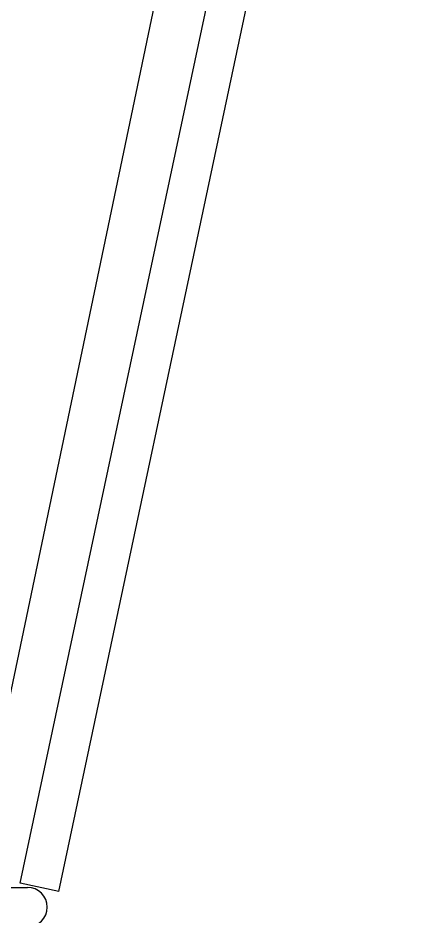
# Model space of a CAD drawing. Header units: millimetres. Extents: x 0 to 13338, y 0 to 11580.
# Drawn here: x 8309.9 to 8411.7, y 4727.5 to 4955.3 of the extents above; entities that cross this region are included whole.
import ezdxf

# ---------------------------------------------------------------- set-up
doc = ezdxf.new("R2010")
doc.units = ezdxf.units.MM
doc.layers.add('dwgmodels.com', color=250, linetype='Continuous')

# ---------------------------------------------------------------- blocks, each defined once
blk = doc.blocks.new('Public Light 9_side_dwgmodels.com')
at = {"color": 0}
for p, q in [((133.08, 4024.98), (224.47, 4454.94)), ((142.86, 4022.9), (234.34, 4453.29)), ((123.05, 4036.94), (208.56, 4444.94)), ((45.91, 4023.94), (134.97, 4023.94)), ((45.91, 4023.94), (134.97, 4023.94)), ((142.86, 4022.9), (133.08, 4024.98)), ((142.86, 4022.9), (133.08, 4024.98))]:
    blk.add_line(p, q, dxfattribs=at)
blk.add_arc((134.97, 4018.94), 5, 270, 90, dxfattribs=at)

msp = doc.modelspace()

# ---------------------------------------------------------------- block references
at = {"layer": 'dwgmodels.com'}
msp.add_blockref('Public Light 9_side_dwgmodels.com', (8177.38, 710.8), dxfattribs=at)

doc.saveas('drawing.dxf')
